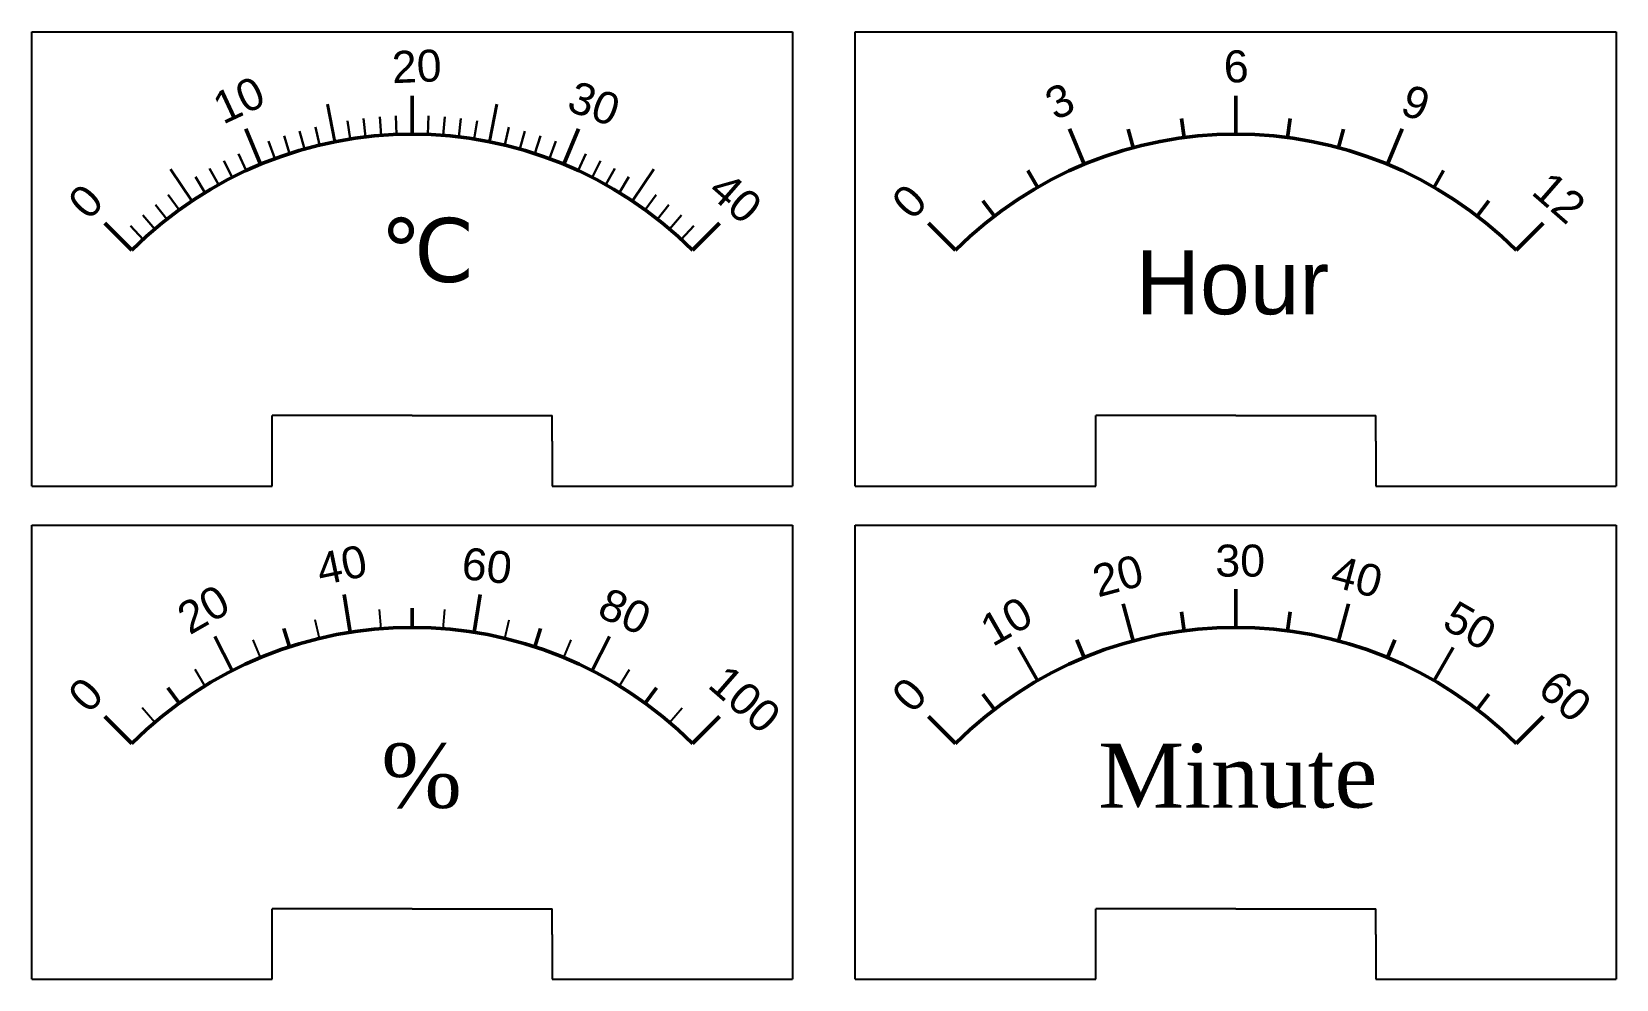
# Model space of a CAD drawing. Header units: millimetres. Extents: x 0 to 124, y 0 to 74.
import ezdxf

# ---------------------------------------------------------------- set-up
doc = ezdxf.new("R2010")
doc.units = ezdxf.units.MM
doc.styles.get("Standard").update_dxf_attribs({"font": 'arial.ttf'})

msp = doc.modelspace()

# ---------------------------------------------------------------- linework, layer by layer
for p, q in [((0, 38.55), (0, 74.05)), ((0, 74.05), (59.5, 74.05)), ((59.5, 74.05), (59.5, 38.55)), ((64.4, 38.55), (64.4, 74.05)), ((64.4, 74.05), (123.9, 74.05)), ((123.9, 74.05), (123.9, 38.55)), ((29.75, 66.05), (29.75, 69.05)), ((22.51, 65.2), (22.18, 66.6)), ((45.95, 61.48), (46.7, 62.71)), ((11.53, 60.13), (10.68, 61.3)), ((29.75, 44.05), (18.8, 44.05)), ((18.8, 42.05), (18.8, 44.05)), ((29.75, 44.05), (40.7, 44.05)), ((40.7, 42.05), (40.7, 44.05)), ((94.15, 44.05), (83.2, 44.05)), ((83.2, 42.05), (83.2, 44.05)), ((94.15, 44.05), (105.1, 44.05)), ((105.1, 42.05), (105.1, 44.05)), ((18.8, 38.55), (18.8, 42.05)), ((40.7, 42.05), (40.7, 38.55)), ((83.2, 38.55), (83.2, 42.05)), ((105.1, 42.05), (105.1, 38.55)), ((0, 38.55), (18.8, 38.55)), ((40.7, 38.55), (59.5, 38.55)), ((64.4, 38.55), (83.2, 38.55)), ((105.1, 38.55), (123.9, 38.55)), ((0, 0), (0, 35.5)), ((0, 35.5), (59.5, 35.5)), ((59.5, 35.5), (59.5, 0)), ((64.4, 0), (64.4, 35.5)), ((64.4, 35.5), (123.9, 35.5)), ((123.9, 35.5), (123.9, 0)), ((94.15, 27.5), (94.15, 30.5)), ((27.32, 27.4), (27.2, 28.9)), ((29.75, 29), (29.75, 27.5)), ((29.75, 27.5), (29.75, 29)), ((29.75, 27.5), (29.75, 29)), ((29.75, 27.5), (29.75, 29)), ((32.18, 27.4), (32.3, 28.9)), ((20.17, 25.98), (19.71, 27.41)), ((20.17, 25.98), (19.71, 27.41)), ((20.17, 25.98), (19.71, 27.41)), ((20.17, 25.98), (19.71, 27.41)), ((20.17, 25.98), (19.71, 27.41)), ((20.17, 25.98), (19.71, 27.41)), ((22.51, 26.64), (22.16, 28.1)), ((22.51, 26.64), (22.16, 28.1)), ((36.99, 26.64), (37.34, 28.1)), ((39.33, 25.98), (39.79, 27.41)), ((39.33, 25.98), (39.79, 27.41)), ((39.33, 25.98), (39.79, 27.41)), ((17.89, 25.14), (17.31, 26.53)), ((17.89, 25.14), (17.31, 26.53)), ((41.61, 25.14), (42.19, 26.53)), ((13.55, 22.93), (12.77, 24.21)), ((45.95, 22.93), (46.73, 24.21)), ((47.97, 21.58), (48.85, 22.79)), ((47.97, 21.58), (48.85, 22.79)), ((47.97, 21.58), (48.85, 22.79)), ((9.62, 20.07), (8.64, 21.21)), ((49.88, 20.07), (50.86, 21.21)), ((29.75, 5.5), (18.8, 5.5)), ((18.8, 3.5), (18.8, 5.5)), ((29.75, 5.5), (40.7, 5.5)), ((40.7, 3.5), (40.7, 5.5)), ((94.15, 5.5), (83.2, 5.5)), ((83.2, 3.5), (83.2, 5.5)), ((94.15, 5.5), (105.1, 5.5)), ((105.1, 3.5), (105.1, 5.5)), ((18.8, 0), (18.8, 3.5)), ((40.7, 3.5), (40.7, 0)), ((83.2, 0), (83.2, 3.5)), ((105.1, 3.5), (105.1, 0)), ((0, 0), (18.8, 0)), ((40.7, 0), (59.5, 0)), ((64.4, 0), (83.2, 0)), ((105.1, 0), (123.9, 0))]:
    msp.add_line(p, q)
at = {"lineweight": 40}
for p, q in [((23.7, 65.46), (23.12, 68.4)), ((35.8, 65.46), (36.38, 68.4)), ((12.53, 60.83), (10.86, 63.32)), ((46.97, 60.83), (48.64, 63.32))]:
    msp.add_line(p, q, dxfattribs=at)
at = {"lineweight": 50}
for p, q in [((29.75, 66.05), (29.75, 69.05)), ((94.15, 66.05), (94.15, 69.05)), ((94.15, 66.05), (94.15, 69.05)), ((89.91, 67.28), (90.11, 65.79)), ((90.11, 65.79), (89.91, 67.28)), ((98.2, 65.79), (98.39, 67.28)), ((17.89, 63.69), (16.74, 66.47)), ((41.61, 63.69), (42.76, 66.47)), ((82.29, 63.69), (81.14, 66.47)), ((85.74, 66.45), (86.13, 65)), ((102.56, 66.45), (102.17, 65)), ((106.01, 63.69), (107.16, 66.47)), ((107.16, 66.47), (106.01, 63.69)), ((106.01, 63.69), (107.16, 66.47)), ((78.65, 61.9), (77.9, 63.2)), ((78.65, 61.9), (77.9, 63.2)), ((109.65, 61.9), (110.4, 63.2)), ((109.65, 61.9), (110.4, 63.2)), ((75.28, 59.65), (74.37, 60.84)), ((113.02, 59.65), (113.94, 60.84)), ((7.83, 56.97), (5.71, 59.1)), ((7.83, 56.97), (5.71, 59.1)), ((51.67, 56.97), (53.79, 59.1)), ((72.23, 56.97), (70.11, 59.1)), ((72.23, 56.97), (70.11, 59.1)), ((116.07, 56.97), (118.19, 59.1)), ((24.9, 27.12), (24.43, 30.08)), ((34.6, 27.12), (35.07, 30.08)), ((94.15, 27.5), (94.15, 30.5)), ((29.75, 27.5), (29.75, 29)), ((86.13, 26.44), (85.35, 29.34)), ((90.11, 27.23), (89.91, 28.72)), ((98.2, 27.23), (98.39, 28.72)), ((102.17, 26.44), (102.95, 29.34)), ((20.17, 25.98), (19.71, 27.41)), ((39.33, 25.98), (39.79, 27.41)), ((15.68, 24.12), (14.32, 26.79)), ((43.82, 24.12), (45.19, 26.79)), ((82.29, 25.14), (81.71, 26.53)), ((106.01, 25.14), (106.59, 26.53)), ((78.65, 23.35), (77.15, 25.95)), ((109.65, 23.35), (111.15, 25.94)), ((11.53, 21.58), (10.65, 22.79)), ((47.97, 21.58), (48.85, 22.79)), ((75.28, 21.09), (74.37, 22.28)), ((113.02, 21.09), (113.94, 22.28)), ((7.83, 18.42), (5.71, 20.54)), ((51.67, 18.42), (53.79, 20.54)), ((72.23, 18.42), (70.11, 20.54)), ((72.23, 18.42), (70.11, 20.54)), ((116.07, 18.42), (118.19, 20.54)), ((117.13, 19.48), (118.19, 20.54))]:
    msp.add_line(p, q, dxfattribs=at)
at = {"lineweight": 30}
for p, q in [((24.9, 65.67), (24.68, 67.09)), ((26.11, 65.84), (25.94, 67.27)), ((27.32, 65.96), (27.21, 67.39)), ((28.53, 66.03), (28.48, 67.47)), ((30.97, 66.03), (31.02, 67.47)), ((32.18, 65.96), (32.3, 67.39)), ((33.39, 65.84), (33.56, 67.27)), ((34.6, 65.67), (34.83, 67.09)), ((34.6, 65.67), (34.83, 67.09)), ((20.17, 64.54), (19.73, 65.91)), ((21.34, 64.89), (20.95, 66.28)), ((22.51, 65.2), (22.18, 66.6)), ((36.99, 65.2), (37.32, 66.6)), ((38.17, 64.89), (38.56, 66.28)), ((39.33, 64.54), (39.78, 65.91)), ((16.77, 63.21), (16.17, 64.51)), ((19.02, 64.14), (18.52, 65.49)), ((40.48, 64.14), (40.98, 65.49)), ((42.73, 63.21), (43.33, 64.51)), ((14.6, 62.1), (13.9, 63.36)), ((15.68, 62.68), (15.02, 63.96)), ((43.82, 62.67), (44.48, 63.96)), ((44.9, 62.1), (45.6, 63.36)), ((13.55, 61.49), (12.8, 62.71)), ((45.95, 61.48), (46.7, 62.71)), ((11.53, 60.13), (10.68, 61.3)), ((47.97, 60.13), (48.82, 61.3)), ((9.62, 58.63), (8.68, 59.72)), ((10.56, 59.4), (9.67, 60.53)), ((48.94, 59.4), (49.83, 60.53)), ((49.88, 58.63), (50.82, 59.72)), ((8.71, 57.82), (7.73, 58.88)), ((50.79, 57.82), (51.77, 58.87))]:
    msp.add_line(p, q, dxfattribs=at)
at = {"lineweight": 50}
for centre in [(29.75, 35.05), (94.15, 35.05), (29.75, -3.5), (94.15, -3.5)]:
    msp.add_arc(centre, 31, 45.0014, 134.9986, dxfattribs=at)

# ---------------------------------------------------------------- texts
at = {"char_height": 2.5, "attachment_point": 1}
for s, insert, width, rotation in [('{20}', (28.11, 72.52), 4.4722, 2.5), ('{6}', (93.15, 72.55), 3.837, 2.5), ('{10}', (13.9, 69.04), 4.4722, 25), ('{30}', (42.58, 70.29), 4.4722, 340), ('{3}', (78.97, 69.35), 3.7375, 25), ('{9}', (107.74, 70.01), 3.6631, 340), ('{0}', (2.64, 60.96), 5.7905, 46.3), ('{40}', (54.4, 63.31), 5.7905, 318.9), ('{0}', (67.04, 60.96), 5.7905, 46.3), ('{12}', (118.8, 63.31), 5.7905, 318.9), ('{40}', (22.08, 33.21), 5.7905, 11.8), ('{60}', (33.8, 33.78), 5.7905, 353.8), ('{20}', (82.72, 32.25), 5.6006, 15), ('{40}', (102.07, 33.18), 4.2354, 345), ('{20}', (11.11, 29.04), 5.7905, 29.8), ('{80}', (45.12, 30.7), 5.7905, 335.8), ('{10}', (73.89, 28.11), 7.6609, 29.8), ('{50}', (111.41, 29.7), 3.2134, 330), ('{100}', (54.4, 24.76), 5.7905, 318.9), ('{60}', (119.27, 24.35), 5.172, 318.9), ('{0}', (2.64, 22.41), 5.7905, 46.3), ('{0}', (67.04, 22.41), 5.7905, 46.3)]:
    msp.add_mtext(s, dxfattribs=dict(at, insert=insert, width=width, rotation=rotation))
at = {"attachment_point": 1}
for s, insert, char_height, width in [('{℃}', (27.23, 59.5), 5, 7.9539), ('{Hour}', (86.31, 56.97), 5, 15.7737), ('{30}', (92.55, 33.97), 2.5, 4.5204), ('{\\fCentury|b0|i0|c0|p0;%}', (27.34, 18.42), 5, 11.719), ('{\\fCentury|b0|i0|c0|p0;Minute}', (83.4, 18.42), 5, 30.874)]:
    msp.add_mtext(s, dxfattribs=dict(at, insert=insert, char_height=char_height, width=width))

doc.saveas('drawing.dxf')
